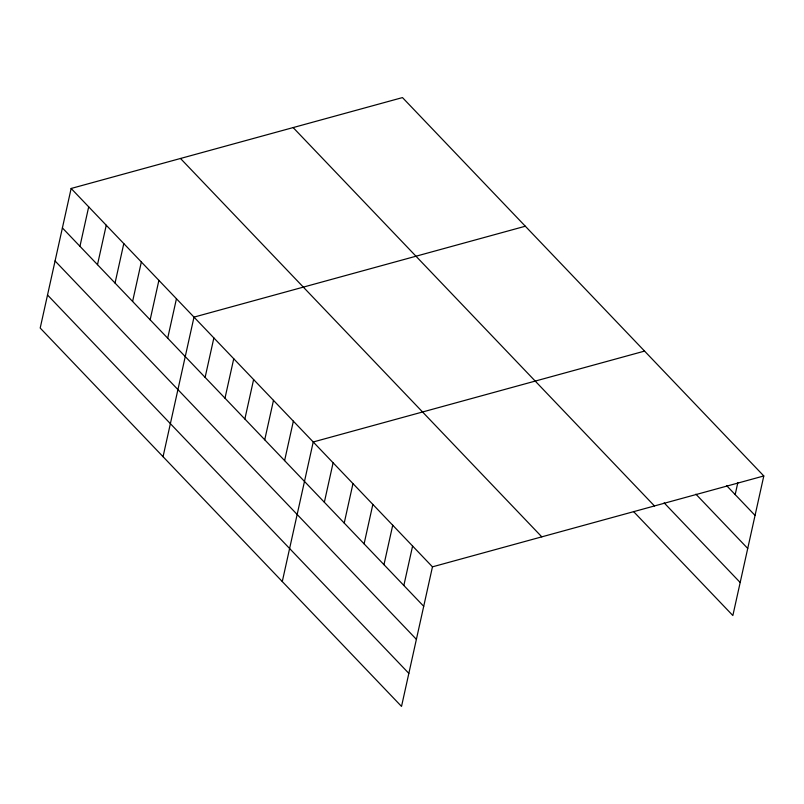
<?xml version="1.0" encoding="UTF-8"?>
<svg xmlns="http://www.w3.org/2000/svg" width="804" height="804" viewBox="0 0 804 804"><rect width="100%" height="100%" fill="white"/><g stroke="black" fill="none" stroke-linecap="round" stroke-linejoin="round"><path stroke-width="1.21" d="M71.144 188.468L40.2 328.042L401.518 706.414L432.462 566.84L71.144 188.468L402.482 97.585L763.8 475.958L732.856 615.532L633.492 511.485M79.948 246.295L88.691 206.849M97.495 264.677L106.249 225.22M115.042 283.058L123.796 243.602M132.6 301.44L141.343 261.983M150.147 319.811L158.89 280.355M167.694 338.193L176.448 298.736M163.051 456.692L193.995 317.118L525.324 226.225M205.12 377.377L213.864 337.921M224.989 398.191L233.743 358.735M244.868 419.005L253.612 379.548M264.737 439.808L273.481 400.352M284.606 460.622L293.359 421.165M282.284 581.553L313.228 441.979L644.567 351.097M324.354 502.239L333.097 462.792M344.223 523.052L352.976 483.596M364.101 543.866L372.845 504.409M383.97 564.679L392.724 525.223M403.849 585.483L412.593 546.027M735.178 494.601L737.831 482.641M432.462 566.84L763.8 475.958M726.545 485.556L755.056 515.414M695.882 494.158L747.73 548.449M664.144 502.872L740.182 582.498M293.138 127.575L654.456 505.947M180.488 158.478L541.806 536.851M62.4 227.924L423.718 606.296M55.074 260.958L416.392 639.341M47.526 295.008L408.844 673.38"/></g></svg>
